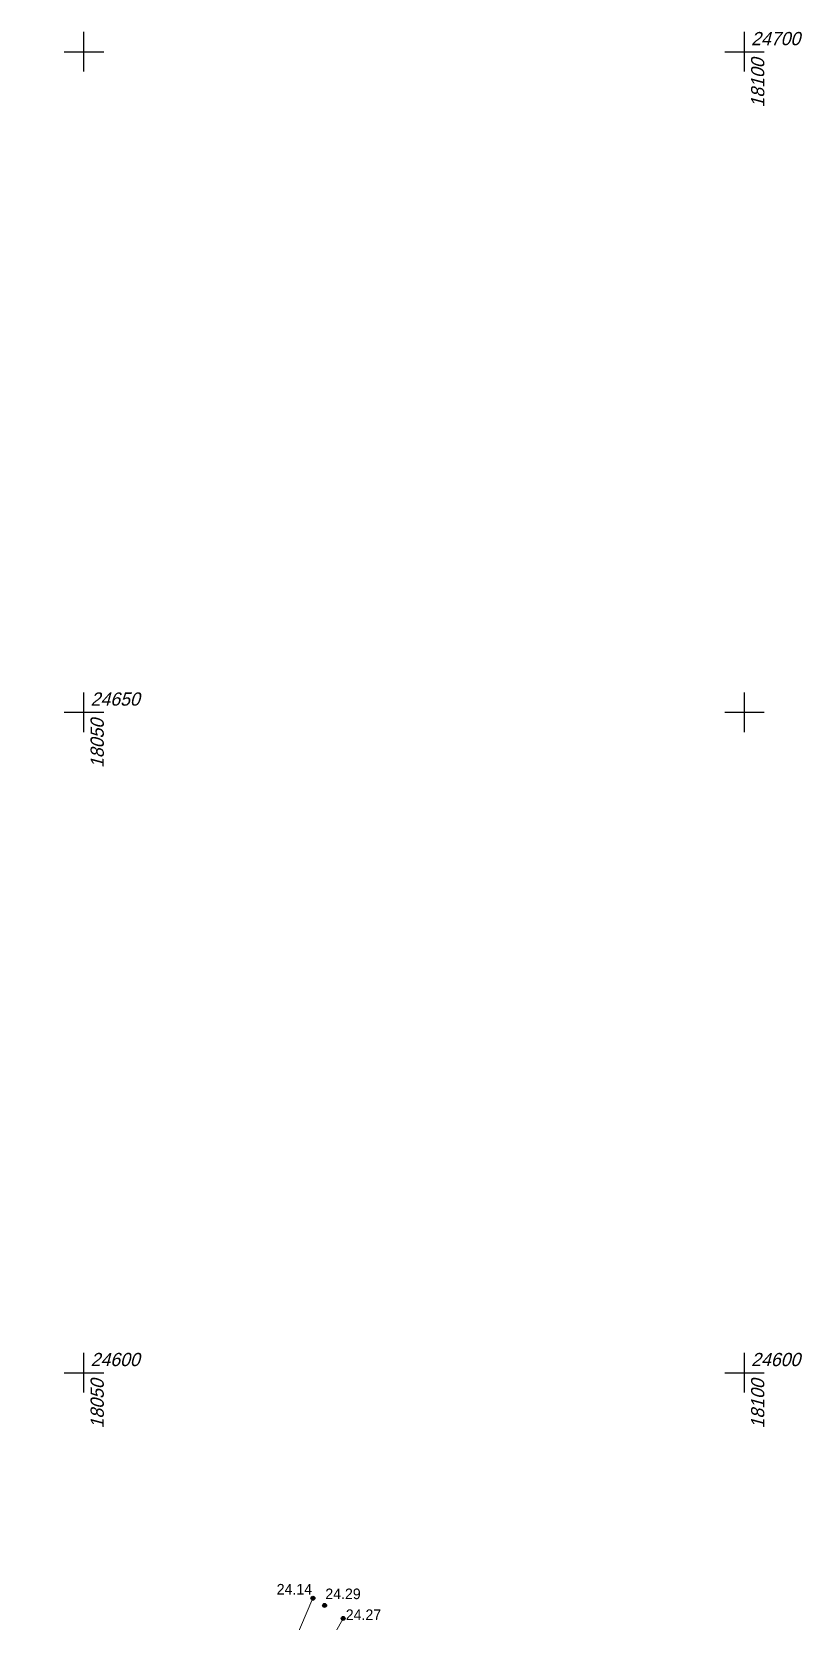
# Model space of a CAD drawing. Header units: metres. Extents: x 16881 to 20071, y 24181 to 25063.
# Drawn here: x 18046 to 18104.4, y 24581.2 to 24701.5 of the extents above; entities that cross this region are included whole.
import ezdxf
from ezdxf.enums import TextEntityAlignment as Align

# ---------------------------------------------------------------- set-up
doc = ezdxf.new("R2010")
doc.units = ezdxf.units.M
for name, color, linetype in [('02_Сетка', 7, 'Continuous'), ('10_Границы покрытий и угодий', 7, 'Continuous'), ('14_Ограждения', 7, 'Continuous'), ('61_Отметки высоты поверхности', 7, 'Continuous'), ('Сетка', 7, 'Continuous')]:
    doc.layers.add(name, color=color, linetype=linetype)
doc.styles.add('LIKE17', font='d431.shx')
doc.linetypes.add('g5_474_1a', pattern='A,1,-0.25,[28,GUGK_2005.shx,S=1,R=0,X=0,Y=0],-0.25,1', length=2.5)

# ---------------------------------------------------------------- blocks, each defined once
blk = doc.blocks.new('g5_012')
at = {"color": 92}
for points in [[(0, -1.5), (0, 1.5)], [(-1.5, 0), (1.5, 0)]]:
    blk.add_lwpolyline(points, dxfattribs=at)
blk = doc.blocks.new('g5_330')
blk.add_hatch(color=0).paths.add_polyline_path([(0.15, 0, 1), (-0.15, 0, 1)])
at = {"color": 0}
blk.add_circle((0, 0), 0.15, dxfattribs=at)

msp = doc.modelspace()

# ---------------------------------------------------------------- linework, layer by layer
at = {"layer": '10_Границы покрытий и угодий', "color": 7, "linetype": 'Continuous', "lineweight": 20, "flags": 128}
msp.add_lwpolyline([(18069.62, 24581.4), (18066.75, 24576.26), (18064.39, 24570.71), (18063.43, 24566.79), (18062.72, 24561.8), (18062.74, 24557.84), (18063.48, 24552.61)], dxfattribs=at)
at = {"layer": '14_Ограждения', "color": 7, "linetype": 'g5_474_1a', "lineweight": 20, "flags": 128}
msp.add_lwpolyline([(18031.36, 24589.58), (18032.2, 24575.91), (18048.27, 24576.25), (18064.68, 24576.71), (18067.33, 24582.93)], dxfattribs=at)

# ---------------------------------------------------------------- block references
at = {"layer": '02_Сетка', "color": 92, "linetype": 'Continuous', "lineweight": 15, "ltscale": 0.5}
for p in [(18050, 24700), (18100, 24700), (18050, 24650), (18100, 24650), (18050, 24600), (18100, 24600)]:
    msp.add_blockref('g5_012', p, dxfattribs=at)
at = {"layer": '61_Отметки высоты поверхности', "color": 7, "linetype": 'Continuous', "lineweight": 20}
for p in [(18067.33, 24582.93, 24.14), (18068.21, 24582.38, 24.29), (18069.62, 24581.4, 24.14)]:
    msp.add_blockref('g5_330', p, dxfattribs=at)

# ---------------------------------------------------------------- texts
at = {"layer": '61_Отметки высоты поверхности', "color": 7, "linetype": 'Continuous', "lineweight": 15, "ltscale": 0.5, "style": 'LIKE17'}
for s, p in [('24.14', (18064.59, 24583.21)), ('24.29', (18068.27, 24582.86)), ('24.27', (18069.82, 24581.28))]:
    msp.add_text(s, height=0.8, dxfattribs=at).set_placement(p)
at = {"layer": 'Сетка', "color": 3, "oblique": 15}
for s, p in [('24700', (18100.5, 24700.5)), ('24650', (18050.5, 24650.5)), ('24600', (18050.5, 24600.5)), ('24600', (18100.5, 24600.5))]:
    msp.add_text(s, height=1, dxfattribs=at).set_placement(p)
for s, p in [('18100', (18100.5, 24699.5)), ('18050', (18050.5, 24649.5)), ('18050', (18050.5, 24599.5)), ('18100', (18100.5, 24599.5))]:
    msp.add_text(s, height=1, rotation=90, dxfattribs=at).set_placement(p, align=Align.TOP_RIGHT)

doc.saveas('drawing.dxf')
